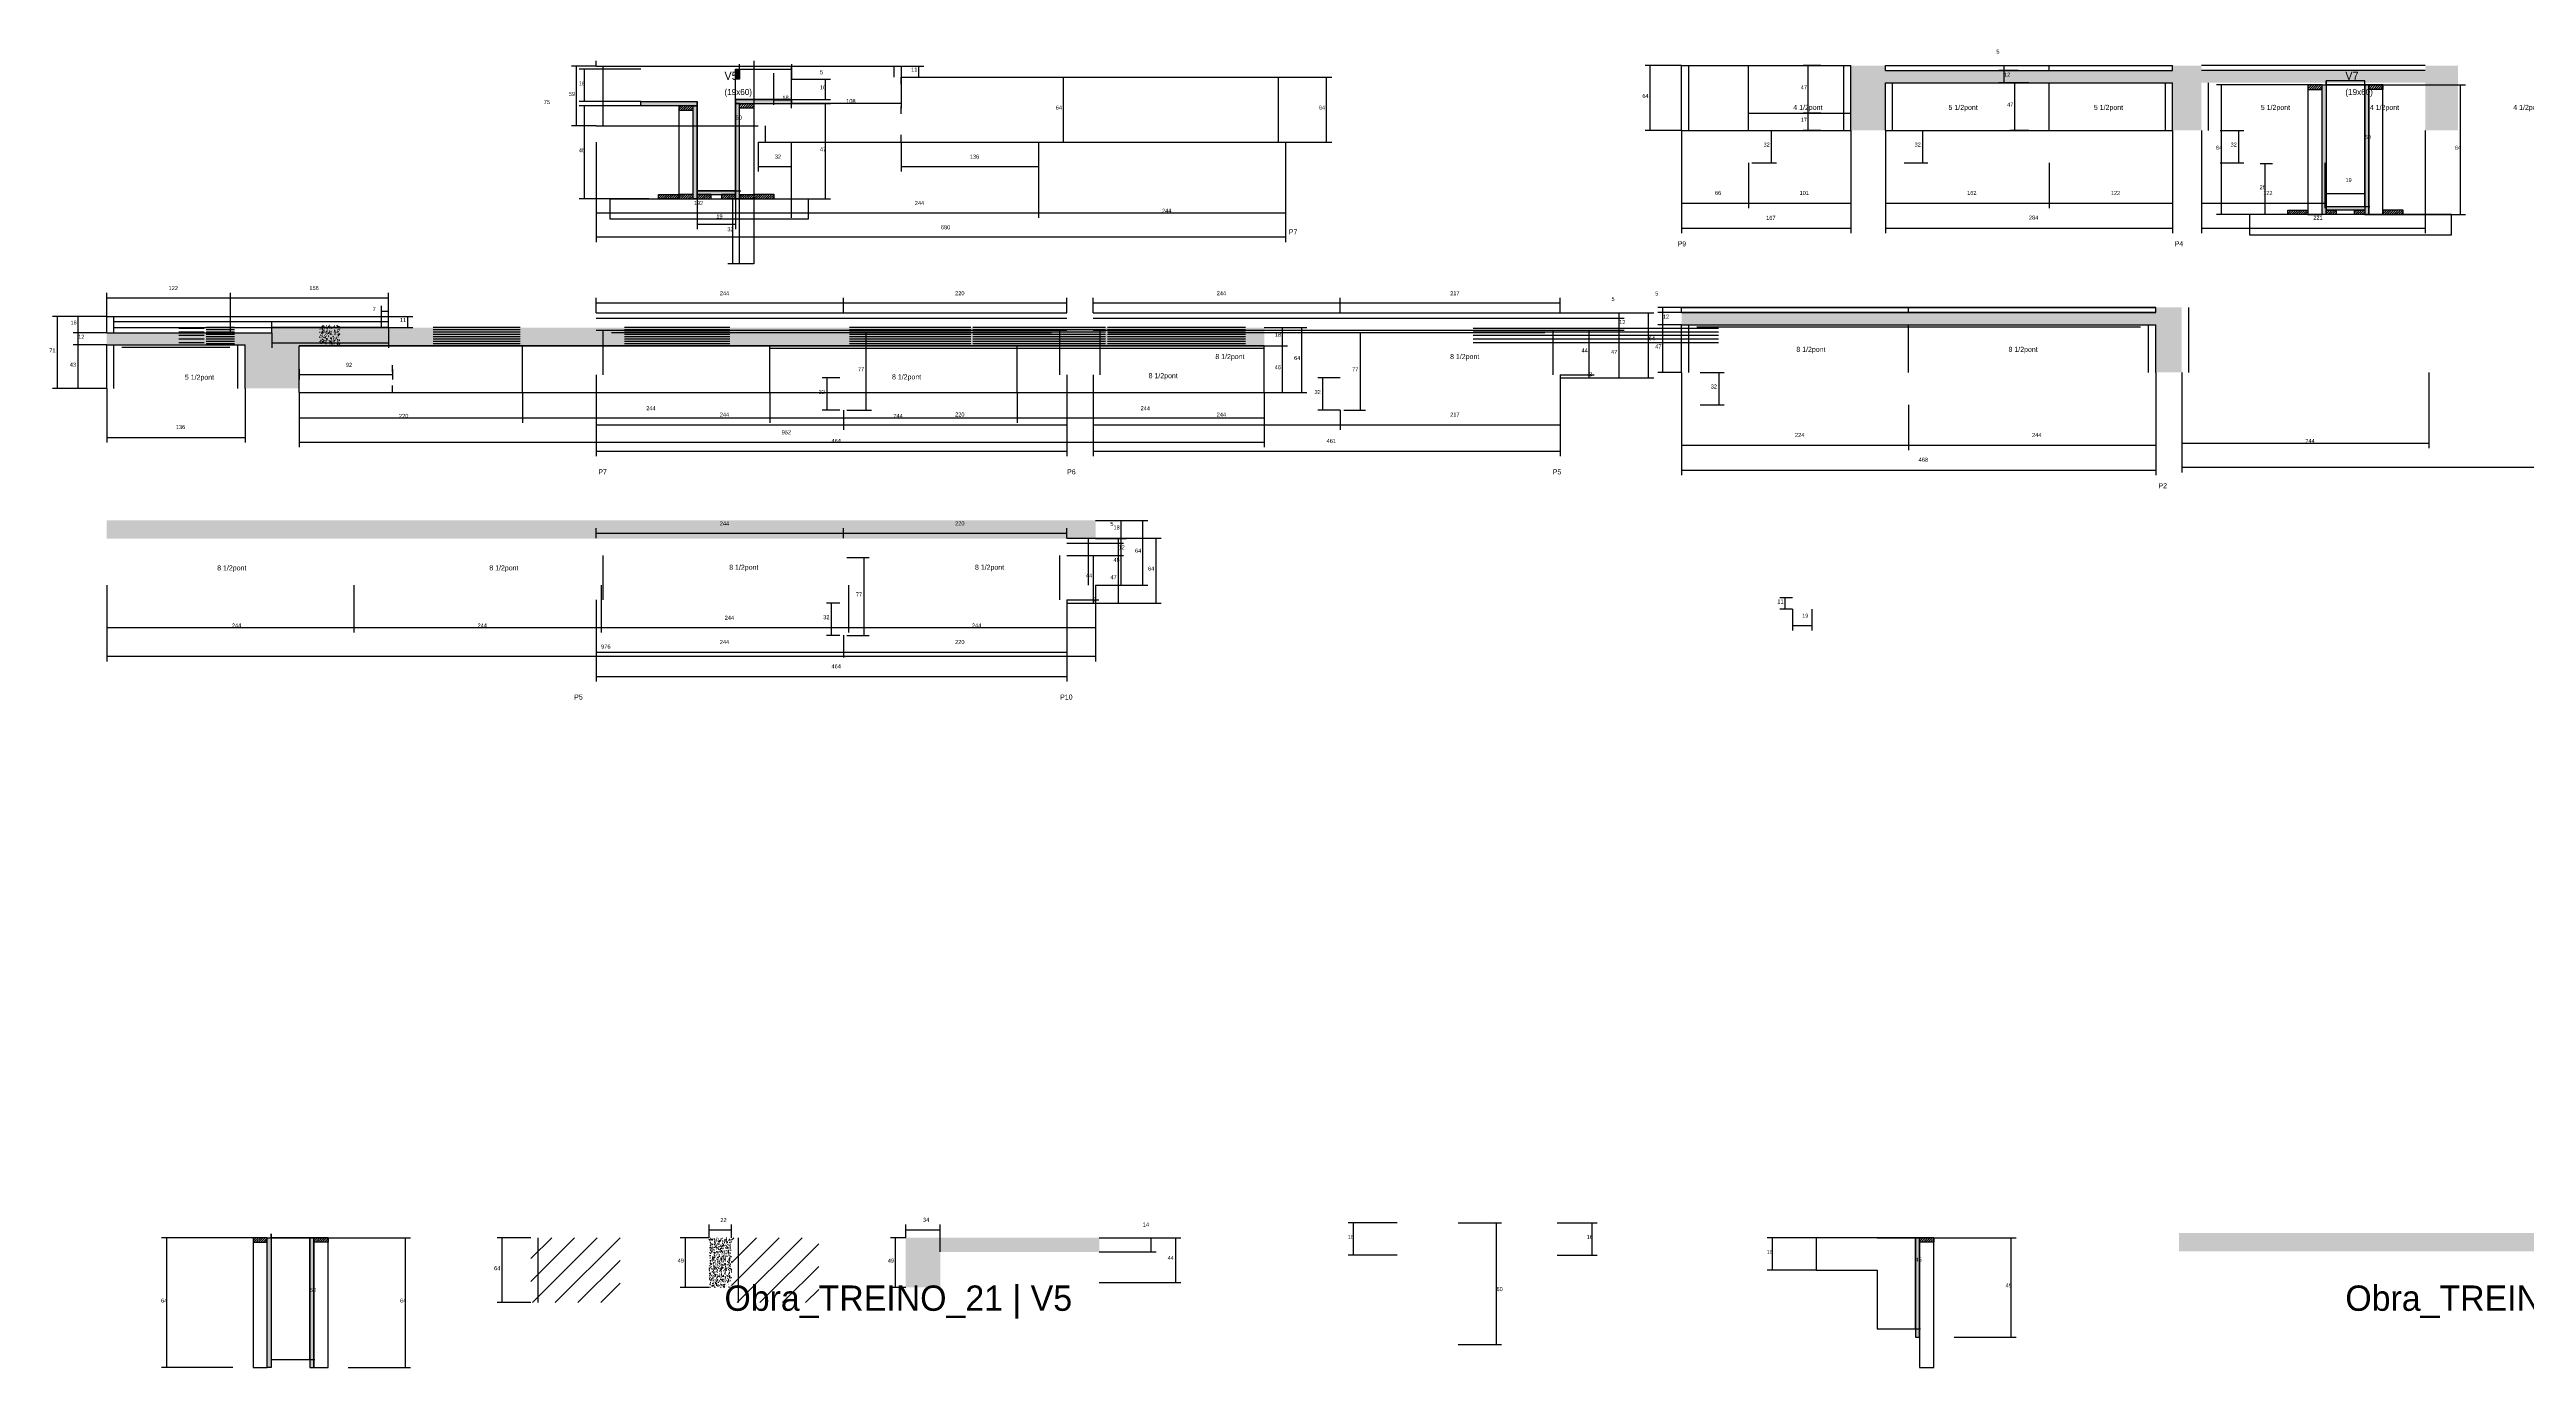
# Model space of a CAD drawing. Header units: metres. Extents: x -2848 to 22762, y -45195 to 1016.
# Drawn here: x -666 to 1779, y -29866 to -28565 of the extents above; entities that cross this region are included whole.
import ezdxf

# ---------------------------------------------------------------- set-up
doc = ezdxf.new("R2010")
doc.units = ezdxf.units.M
for name, color, linetype in [('CONCRETO', 251, 'Continuous'), ('COTA', 4, 'Continuous'), ('Cota Seção (2x)', 4, 'Continuous'), ('Hachura', 253, 'Continuous'), ('LABEL_ID', 3, 'Continuous'), ('Madeira', 126, 'Continuous'), ('NOMENCLATURA', 7, 'Continuous'), ('Painéis', 200, 'Continuous'), ('SARR_2.2x7', 40, 'Continuous'), ('SARR_EDITAR', 141, 'Continuous'), ('Texto Seção', 7, 'Continuous')]:
    doc.layers.add(name, color=color, linetype=linetype)

msp = doc.modelspace()

# ---------------------------------------------------------------- hatches: boundary and pattern name
at = {"layer": 'COTA'}
h = msp.add_hatch(dxfattribs=at)
h.set_pattern_fill('AR-CONC', scale=0.03)
h.paths.add_polyline_path([(1111.8, -28644.9), (1135.2, -28644.9), (1146, -28644.9), (1146, -28597.9), (1429.5, -28597.9), (1429.5, -28644.9), (1457.9, -28644.9), (1457.9, -28597.9), (1678.9, -28597.9), (1678.9, -28644.9), (1711.1, -28644.9), (1711.1, -28580.9), (1678.9, -28580.9), (1678.9, -28585.9), (1457.9, -28585.9), (1457.9, -28580.9), (1429.5, -28580.9), (1429.5, -28585.9), (1146, -28585.9), (1146, -28580.9), (1111.8, -28580.9)])
h = msp.add_hatch(dxfattribs=at)
h.set_pattern_fill('AR-CONC', scale=0.03)
h.paths.add_polyline_path([(1438.5, -28819.7), (1412.8, -28819.7), (1412.8, -28824.7), (944.8, -28824.7), (944.8, -28836.7), (1412.8, -28836.7), (1412.8, -28883.7), (1438.5, -28883.7)])
h = msp.add_hatch(dxfattribs=at)
h.set_pattern_fill('AR-CONC', scale=0.03)
h.paths.add_polyline_path([(-419.7, -28857.6), (44.8, -28857.6), (532.8, -28857.6), (532.8, -28839.6), (44.8, -28839.6), (-343.2, -28839.6), (-446.7, -28839.6), (-446.7, -28844.6), (-609.7, -28844.6), (-609.7, -28856.6), (-473.2, -28856.6), (-473.2, -28899.6), (-419.7, -28899.6)])
h = msp.add_hatch(dxfattribs=at)
h.set_pattern_fill('AR-CONC', scale=0.03)
h.paths.add_polyline_path([(-399.5, -28855.8), (-379.4, -28855.8), (-379.4, -28855.8), (-379.4, -28837.3), (-379.4, -28837.3), (-399.5, -28837.3), (-399.5, -28837.3), (-399.5, -28855.8)])
h = msp.add_hatch(dxfattribs=at)
h.set_pattern_fill('AR-CONC', scale=0.03)
h.paths.add_polyline_path([(366.3, -29047.8), (366.3, -29029.8), (-609.7, -29029.8), (-609.7, -29047.8)])
h = msp.add_hatch(dxfattribs=at)
h.set_pattern_fill('AR-CONC', scale=0.03)
h.paths.add_polyline_path([(-15, -29786.9), (7, -29786.9), (7, -29737.9), (-15, -29737.9)])
h = msp.add_hatch(dxfattribs=at)
h.set_pattern_fill('AR-CONC', scale=0.03)
h.paths.add_polyline_path([(213, -29751.9), (370, -29751.9), (370, -29737.9), (179, -29737.9), (179, -29786.9), (213, -29786.9), (213, -29781.9)])
h = msp.add_hatch(dxfattribs=at)
h.set_pattern_fill('AR-CONC', scale=0.03)
h.paths.add_polyline_path([(1435.7, -29733.2), (1435.7, -29751.2), (2023.7, -29751.2), (2023.7, -29733.2)])
at = {"layer": 'Hachura'}
h = msp.add_hatch(color=8, dxfattribs=at)
h.dxf.hatch_style = 1
h.paths.add_polyline_path([(11, -28584.5), (15, -28584.5), (15, -28584.5), (15, -28594.5), (15, -28594.5), (11, -28594.5), (11, -28594.5), (11, -28584.5)])
h = msp.add_hatch(dxfattribs=at)
h.set_pattern_fill('ANSI31', scale=0.5)
h.paths.add_polyline_path([(1563.1, -28600), (1563.1, -28604.4), (1563.1, -28604.4), (1577.1, -28604.4), (1577.1, -28604.4), (1577.1, -28600), (1577.1, -28600), (1563.1, -28600)])
h = msp.add_hatch(color=8, dxfattribs=at)
h.dxf.hatch_style = 1
h.paths.add_polyline_path([(1577.1, -28600), (1581.1, -28600), (1581.1, -28600), (1581.1, -28728), (1581.1, -28728), (1577.1, -28728), (1577.1, -28728), (1577.1, -28600)])
h = msp.add_hatch(color=8, dxfattribs=at)
h.dxf.hatch_style = 1
h.paths.add_polyline_path([(1623.1, -28600), (1619.1, -28600), (1619.1, -28600), (1619.1, -28728), (1619.1, -28728), (1623.1, -28728), (1623.1, -28728), (1623.1, -28600)])
h = msp.add_hatch(dxfattribs=at)
h.set_pattern_fill('ANSI31', scale=0.5)
h.paths.add_polyline_path([(1637.1, -28600), (1637.1, -28604.4), (1637.1, -28604.4), (1623.1, -28604.4), (1623.1, -28604.4), (1623.1, -28600), (1623.1, -28600), (1637.1, -28600)])
h = msp.add_hatch(color=8, dxfattribs=at)
h.dxf.hatch_style = 1
h.paths.add_polyline_path([(-82.6, -28620.5), (-82.6, -28616.5), (-82.6, -28616.5), (-27, -28616.5), (-27, -28616.5), (-27, -28620.5), (-27, -28620.5), (-82.6, -28620.5)])
h = msp.add_hatch(dxfattribs=at)
h.set_pattern_fill('ANSI31', scale=0.5)
h.paths.add_polyline_path([(-31, -28624.9), (-31, -28620.5), (-31, -28620.5), (-45, -28620.5), (-45, -28620.5), (-45, -28624.9), (-45, -28624.9), (-31, -28624.9)])
h = msp.add_hatch(color=8, dxfattribs=at)
h.dxf.hatch_style = 1
h.paths.add_polyline_path([(-31, -28620.5), (-27, -28620.5), (-27, -28620.5), (-27, -28712.5), (-27, -28712.5), (-31, -28712.5), (-31, -28712.5), (-31, -28620.5)])
h = msp.add_hatch(color=8, dxfattribs=at)
h.dxf.hatch_style = 1
h.paths.add_polyline_path([(66.6, -28618.5), (66.6, -28614.5), (66.6, -28614.5), (11, -28614.5), (11, -28614.5), (11, -28618.5), (11, -28618.5), (66.6, -28618.5)])
h = msp.add_hatch(color=8, dxfattribs=at)
h.dxf.hatch_style = 1
h.paths.add_polyline_path([(15, -28618.5), (11, -28618.5), (11, -28618.5), (11, -28712.5), (11, -28712.5), (15, -28712.5), (15, -28712.5), (15, -28618.5)])
h = msp.add_hatch(dxfattribs=at)
h.set_pattern_fill('ANSI31', scale=0.5)
h.paths.add_polyline_path([(15, -28622.9), (15, -28618.5), (15, -28618.5), (29, -28618.5), (29, -28618.5), (29, -28622.9), (29, -28622.9), (15, -28622.9)])
h = msp.add_hatch(dxfattribs=at)
h.set_pattern_fill('ANSI31', scale=0.5)
h.paths.add_polyline_path([(-65, -28712.5), (-65, -28708.1), (-65, -28708.1), (-45, -28708.1), (-45, -28708.1), (-45, -28712.5), (-45, -28712.5), (-65, -28712.5)])
h = msp.add_hatch(dxfattribs=at)
h.set_pattern_fill('ANSI31', scale=0.5)
h.paths.add_polyline_path([(-31, -28712.5), (-31, -28708.1), (-31, -28708.1), (-45, -28708.1), (-45, -28708.1), (-45, -28712.5), (-45, -28712.5), (-31, -28712.5)])
h = msp.add_hatch(color=8, dxfattribs=at)
h.dxf.hatch_style = 1
h.paths.add_polyline_path([(11, -28708.1), (11, -28704.5), (11, -28704.5), (-27, -28704.5), (-27, -28704.5), (-27, -28708.1), (-27, -28708.1), (11, -28708.1)])
h = msp.add_hatch(dxfattribs=at)
h.set_pattern_fill('ANSI31', scale=0.5)
h.paths.add_polyline_path([(-13, -28712.5), (-13, -28708.1), (-13, -28708.1), (-27, -28708.1), (-27, -28708.1), (-27, -28712.5), (-27, -28712.5), (-13, -28712.5)])
h = msp.add_hatch(dxfattribs=at)
h.set_pattern_fill('ANSI31', scale=0.5)
h.paths.add_polyline_path([(11, -28712.5), (11, -28708.1), (11, -28708.1), (-3, -28708.1), (-3, -28708.1), (-3, -28712.5), (-3, -28712.5), (11, -28712.5)])
h = msp.add_hatch(dxfattribs=at)
h.set_pattern_fill('ANSI31', scale=0.5)
h.paths.add_polyline_path([(15, -28712.5), (15, -28708.1), (15, -28708.1), (29, -28708.1), (29, -28708.1), (29, -28712.5), (29, -28712.5), (15, -28712.5)])
h = msp.add_hatch(dxfattribs=at)
h.set_pattern_fill('ANSI31', scale=0.5)
h.paths.add_polyline_path([(49, -28712.5), (49, -28708.1), (49, -28708.1), (29, -28708.1), (29, -28708.1), (29, -28712.5), (29, -28712.5), (49, -28712.5)])
h = msp.add_hatch(dxfattribs=at)
h.set_pattern_fill('ANSI31', scale=0.5)
h.paths.add_polyline_path([(1543.1, -28728), (1543.1, -28723.6), (1543.1, -28723.6), (1563.1, -28723.6), (1563.1, -28723.6), (1563.1, -28728), (1563.1, -28728), (1543.1, -28728)])
h = msp.add_hatch(color=8, dxfattribs=at)
h.dxf.hatch_style = 1
h.paths.add_polyline_path([(1581.1, -28723.6), (1581.1, -28720), (1581.1, -28720), (1619.1, -28720), (1619.1, -28720), (1619.1, -28723.6), (1619.1, -28723.6), (1581.1, -28723.6)])
h = msp.add_hatch(dxfattribs=at)
h.set_pattern_fill('ANSI31', scale=0.5)
h.paths.add_polyline_path([(1581.1, -28728), (1581.1, -28723.6), (1581.1, -28723.6), (1591.1, -28723.6), (1591.1, -28723.6), (1591.1, -28728), (1591.1, -28728), (1581.1, -28728)])
h = msp.add_hatch(dxfattribs=at)
h.set_pattern_fill('ANSI31', scale=0.5)
h.paths.add_polyline_path([(1609.1, -28728), (1609.1, -28723.6), (1609.1, -28723.6), (1619.1, -28723.6), (1619.1, -28723.6), (1619.1, -28728), (1619.1, -28728), (1609.1, -28728)])
h = msp.add_hatch(dxfattribs=at)
h.set_pattern_fill('ANSI31', scale=0.5)
h.paths.add_polyline_path([(1657.1, -28728), (1657.1, -28723.6), (1657.1, -28723.6), (1637.1, -28723.6), (1637.1, -28723.6), (1637.1, -28728), (1637.1, -28728), (1657.1, -28728)])
h = msp.add_hatch(dxfattribs=at)
h.set_pattern_fill('ANSI31', scale=0.5)
h.paths.add_polyline_path([(-465.3, -29737.9), (-465.3, -29742.3), (-465.3, -29742.3), (-451.3, -29742.3), (-451.3, -29742.3), (-451.3, -29737.9), (-451.3, -29737.9), (-465.3, -29737.9)])
h = msp.add_hatch(color=8, dxfattribs=at)
h.dxf.hatch_style = 1
h.paths.add_polyline_path([(-451.3, -29737.9), (-447.3, -29737.9), (-447.3, -29737.9), (-447.3, -29865.9), (-447.3, -29865.9), (-451.3, -29865.9), (-451.3, -29865.9), (-451.3, -29737.9)])
h = msp.add_hatch(color=8, dxfattribs=at)
h.dxf.hatch_style = 1
h.paths.add_polyline_path([(-405.3, -29737.9), (-409.3, -29737.9), (-409.3, -29737.9), (-409.3, -29865.9), (-409.3, -29865.9), (-405.3, -29865.9), (-405.3, -29865.9), (-405.3, -29737.9)])
h = msp.add_hatch(dxfattribs=at)
h.set_pattern_fill('ANSI31', scale=0.5)
h.paths.add_polyline_path([(-391.3, -29737.9), (-391.3, -29742.3), (-391.3, -29742.3), (-405.3, -29742.3), (-405.3, -29742.3), (-405.3, -29737.9), (-405.3, -29737.9), (-391.3, -29737.9)])
h = msp.add_hatch(dxfattribs=at)
h.set_pattern_fill('ANSI31', scale=5)
h.paths.add_polyline_path([(-191, -29801.9), (-103, -29801.9), (-103, -29737.9), (-191, -29737.9)])
h = msp.add_hatch(dxfattribs=at)
h.set_pattern_fill('ANSI31', scale=5)
h.paths.add_polyline_path([(93, -29737.9), (7, -29737.9), (7, -29801.9), (93, -29801.9)])
h = msp.add_hatch(color=8, dxfattribs=at)
h.dxf.hatch_style = 1
h.paths.add_polyline_path([(1179.7, -29737.9), (1175.7, -29737.9), (1175.7, -29737.9), (1175.7, -29835.9), (1175.7, -29835.9), (1179.7, -29835.9), (1179.7, -29835.9), (1179.7, -29737.9)])
h = msp.add_hatch(dxfattribs=at)
h.set_pattern_fill('ANSI31', scale=0.5)
h.paths.add_polyline_path([(1193.7, -29737.9), (1193.7, -29742.3), (1193.7, -29742.3), (1179.7, -29742.3), (1179.7, -29742.3), (1179.7, -29737.9), (1179.7, -29737.9), (1193.7, -29737.9)])

# ---------------------------------------------------------------- linework, layer by layer
at = {"layer": 'CONCRETO'}
for points in [[(1619.1, -28620), (1619.1, -28600), (1581.1, -28600), (1581.1, -28596), (1581.1, -28596), (1581.1, -28720), (1619.1, -28720), (1619.1, -28620)], [(1581.1, -28720), (1619.1, -28720), (1619.1, -28596), (1581.1, -28596)], [(-409.3, -29757.9), (-409.3, -29737.9), (-447.3, -29737.9), (-447.3, -29733.9), (-447.3, -29733.9), (-447.3, -29857.9), (-409.3, -29857.9), (-409.3, -29757.9)], [(1175.7, -29757.9), (1175.7, -29737.9), (1077.7, -29737.9), (1077.7, -29769.9), (1137.7, -29769.9), (1137.7, -29827.9), (1175.7, -29827.9), (1175.7, -29757.9)]]:
    msp.add_lwpolyline(points, close=True, dxfattribs=at)
at = {"layer": 'COTA'}
for p, q in [((-126.6, -28581.4), (-151, -28581.4)), ((-146, -28640.4), (-146, -28581.4)), ((-126.6, -28581.4), (-126.6, -28576.4)), ((-126.6, -28581.4), (29.4, -28581.4)), ((15, -28584.5), (15, -28579.5)), ((29.4, -28656.4), (29.4, -28576.4)), ((65.9, -28581.4), (65.9, -28623)), ((66.6, -28594.5), (66.6, -28579.5)), ((174.4, -28581.4), (196.9, -28581.4)), ((174.4, -28581.4), (174.4, -28623)), ((191.9, -28592.4), (191.9, -28581.4)), ((944.8, -28580.9), (908.7, -28580.9)), ((913.7, -28644.9), (913.7, -28580.9)), ((1082.3, -28580.9), (1064.9, -28580.9)), ((1069.9, -28627.9), (1069.9, -28580.9)), ((1263.1, -28585.9), (1263.1, -28580.9)), ((1263.1, -28580.9), (1268.1, -28580.9)), ((-82.6, -28584.5), (-143.3, -28584.5)), ((-138.3, -28616.5), (-138.3, -28584.5)), ((15, -28584.5), (66.6, -28584.5)), ((48.4, -28588.4), (48.4, -28619.6)), ((65.9, -28588.4), (65.9, -28619.6)), ((66.6, -28594.5), (104.8, -28594.5)), ((99.8, -28614.5), (99.8, -28594.5)), ((174.4, -28592.4), (196.9, -28592.4)), ((309.9, -28592.4), (339.7, -28592.4)), ((334.7, -28656.4), (334.7, -28592.4)), ((553.9, -28592.4), (599.4, -28592.4)), ((594.4, -28656.4), (594.4, -28592.4)), ((1277, -28585.9), (1258.1, -28585.9)), ((1277, -28597.9), (1258.1, -28597.9)), ((1263.1, -28597.9), (1263.1, -28585.9)), ((1263.1, -28585.9), (1268.1, -28585.9)), ((1287.7, -28597.9), (1268.8, -28597.9)), ((1273.8, -28644.9), (1273.8, -28597.9)), ((1563.1, -28600), (1472.8, -28600)), ((1477.8, -28728), (1477.8, -28600)), ((1637.1, -28600), (1718.6, -28600)), ((1713.6, -28728), (1713.6, -28600)), ((-82.6, -28616.5), (-143.3, -28616.5)), ((-82.6, -28620.5), (-143.3, -28620.5)), ((-138.3, -28712.5), (-138.3, -28620.5)), ((48.4, -28614.6), (65.9, -28614.6)), ((65.9, -28618), (174.4, -28618)), ((66.6, -28614.5), (104.8, -28614.5)), ((66.6, -28618.5), (104.8, -28618.5)), ((99.8, -28712.5), (99.8, -28618.5)), ((1082.3, -28627.9), (1064.9, -28627.9)), ((1082.3, -28627.9), (1064.9, -28627.9)), ((1069.9, -28644.9), (1069.9, -28627.9)), ((-126.6, -28640.4), (-151, -28640.4)), ((944.8, -28644.9), (908.7, -28644.9)), ((944.8, -28644.9), (944.8, -28721.7)), ((944.8, -28644.9), (944.8, -28746.3)), ((1028.3, -28644.9), (1038.4, -28644.9)), ((1033.4, -28676.9), (1033.4, -28644.9)), ((1082.3, -28644.9), (1064.9, -28644.9)), ((1111.8, -28644.9), (1111.8, -28721.7)), ((1111.8, -28644.9), (1111.8, -28746.3)), ((1146, -28644.9), (1146, -28721.7)), ((1146, -28644.9), (1146, -28746.3)), ((1164.5, -28644.9), (1188, -28644.9)), ((1183, -28676.9), (1183, -28644.9)), ((1287.7, -28644.9), (1268.8, -28644.9)), ((1429.5, -28644.9), (1429.5, -28721.7)), ((1429.5, -28644.9), (1429.5, -28746.3)), ((1457.9, -28644.9), (1457.9, -28721.7)), ((1457.9, -28644.9), (1457.9, -28746.3)), ((1476.4, -28644.9), (1499.9, -28644.9)), ((1494.9, -28676.9), (1494.9, -28644.9)), ((1678.9, -28644.9), (1678.9, -28746.3)), ((-126.6, -28656.4), (-126.6, -28755.1)), ((-126.6, -28656.4), (-126.6, -28731.2)), ((33.4, -28656.4), (33.4, -28685.5)), ((65.9, -28656.4), (65.9, -28731.2)), ((65.9, -28656.4), (65.9, -28731.2)), ((65.9, -28656.4), (65.9, -28685.5)), ((174.4, -28656.4), (174.4, -28685.5)), ((309.9, -28656.4), (309.9, -28731.2)), ((309.9, -28656.4), (309.9, -28731.2)), ((309.9, -28656.4), (339.7, -28656.4)), ((309.9, -28656.4), (309.9, -28685.5)), ((553.9, -28656.4), (553.9, -28731.2)), ((553.9, -28656.4), (553.9, -28755.1)), ((553.9, -28656.4), (599.4, -28656.4)), ((1010.8, -28676.9), (1010.8, -28721.7)), ((1010.8, -28676.9), (1010.8, -28721.7)), ((1014.3, -28676.9), (1038.4, -28676.9)), ((1164.5, -28676.9), (1188, -28676.9)), ((1307.5, -28676.9), (1307.5, -28721.7)), ((1307.5, -28676.9), (1307.5, -28721.7)), ((1476.4, -28676.9), (1499.9, -28676.9)), ((1528.1, -28678), (1515.9, -28678)), ((1520.9, -28728), (1520.9, -28678)), ((1579.9, -28676.9), (1579.9, -28721.7)), ((33.4, -28680.5), (65.9, -28680.5)), ((174.4, -28680.5), (309.9, -28680.5)), ((-74.6, -28712.5), (-143.3, -28712.5)), ((-126.6, -28726.2), (65.9, -28726.2)), ((-27, -28712.5), (-27, -28742.4)), ((15, -28712.5), (3.4, -28712.5)), ((8.4, -28776.5), (8.4, -28712.5)), ((11, -28712.5), (11, -28742.4)), ((49, -28712.5), (104.8, -28712.5)), ((65.9, -28726.2), (309.9, -28726.2)), ((309.9, -28726.2), (553.9, -28726.2)), ((944.8, -28716.7), (1010.8, -28716.7)), ((1010.8, -28716.7), (1111.8, -28716.7)), ((1146, -28716.7), (1307.5, -28716.7)), ((1307.5, -28716.7), (1429.5, -28716.7)), ((1457.9, -28716.7), (1579.9, -28716.7)), ((1543.1, -28728), (1472.8, -28728)), ((1528.1, -28728), (1515.9, -28728)), ((1657.1, -28728), (1718.6, -28728)), ((-126.6, -28750.1), (553.9, -28750.1)), ((-27, -28737.4), (11, -28737.4)), ((944.8, -28741.3), (1111.8, -28741.3)), ((1146, -28741.3), (1429.5, -28741.3)), ((1457.9, -28741.3), (1678.9, -28741.3)), ((15, -28776.5), (3.4, -28776.5)), ((-609.7, -28828.6), (-609.7, -28805.1)), ((-609.7, -28810.1), (-487.7, -28810.1)), ((-487.7, -28828.6), (-487.7, -28805.1)), ((-487.7, -28828.6), (-487.7, -28805.1)), ((-487.7, -28810.1), (-331.7, -28810.1)), ((-338.7, -28828.6), (-338.7, -28818.2)), ((-338.7, -28823.2), (-331.7, -28823.2)), ((-331.7, -28828.6), (-331.7, -28805.1)), ((-331.7, -28828.6), (-331.7, -28818.2)), ((-126.6, -28825.1), (-126.6, -28810.2)), ((-126.6, -28815.2), (117.4, -28815.2)), ((117.4, -28825.1), (117.4, -28810.2)), ((117.4, -28825.1), (117.4, -28810.2)), ((117.4, -28815.2), (337.9, -28815.2)), ((337.9, -28825.1), (337.9, -28810.2)), ((363.9, -28825.1), (363.9, -28810.2)), ((363.9, -28815.2), (607.9, -28815.2)), ((607.9, -28825.1), (607.9, -28810.2)), ((607.9, -28825.1), (607.9, -28810.2)), ((607.9, -28815.2), (824.9, -28815.2)), ((824.9, -28825.1), (824.9, -28810.2)), ((824.9, -28825.1), (917.3, -28825.1)), ((824.9, -28825.1), (888.2, -28825.1)), ((883.2, -28830.1), (883.2, -28825.1)), ((912.3, -28889.1), (912.3, -28825.1)), ((944.8, -28819.7), (921.4, -28819.7)), ((944.8, -28824.7), (921.4, -28824.7)), ((944.8, -28824.7), (921.4, -28824.7)), ((926.4, -28824.7), (926.4, -28819.7)), ((926.4, -28836.7), (926.4, -28824.7)), ((-609.7, -28828.6), (-663.4, -28828.6)), ((-658.4, -28899.6), (-658.4, -28828.6)), ((-609.7, -28828.6), (-643, -28828.6)), ((-609.7, -28844.6), (-643, -28844.6)), ((-609.7, -28844.6), (-643, -28844.6)), ((-638, -28844.6), (-638, -28828.6)), ((-638, -28856.6), (-638, -28844.6)), ((-446.7, -28844.6), (-446.7, -28859.6)), ((-331.7, -28828.6), (-307.7, -28828.6)), ((-331.7, -28839.6), (-331.7, -28859.6)), ((-331.7, -28839.6), (-307.7, -28839.6)), ((-312.7, -28839.6), (-312.7, -28828.6)), ((120.9, -28844.3), (145, -28844.3)), ((140, -28921.1), (140, -28844.3)), ((532.8, -28839.6), (555.8, -28839.6)), ((532.8, -28839.6), (574.9, -28839.6)), ((550.8, -28857.6), (550.8, -28839.6)), ((569.9, -28903.6), (569.9, -28839.6)), ((611.4, -28844.3), (632.8, -28844.3)), ((627.8, -28921.1), (627.8, -28844.3)), ((824.9, -28830.1), (888.2, -28830.1)), ((824.9, -28830.1), (888.2, -28830.1)), ((824.9, -28842.1), (888.2, -28842.1)), ((824.9, -28842.1), (888.2, -28842.1)), ((824.9, -28842.1), (858.6, -28842.1)), ((853.6, -28886.1), (853.6, -28842.1)), ((883.2, -28842.1), (883.2, -28830.1)), ((883.2, -28889.1), (883.2, -28842.1)), ((944.8, -28836.7), (921.4, -28836.7)), ((944.8, -28836.7), (921.4, -28836.7)), ((926.4, -28883.7), (926.4, -28836.7)), ((-609.7, -28856.6), (-643, -28856.6)), ((-609.7, -28856.6), (-643, -28856.6)), ((-638, -28899.6), (-638, -28856.6)), ((-446.7, -28854.6), (-331.7, -28854.6)), ((532.8, -28857.6), (555.8, -28857.6)), ((532.8, -28857.6), (555.8, -28857.6)), ((550.8, -28903.6), (550.8, -28857.6)), ((-609.7, -28899.6), (-663.4, -28899.6)), ((-609.7, -28899.6), (-643, -28899.6)), ((-609.7, -28899.6), (-609.7, -28953)), ((-473.2, -28899.6), (-473.2, -28953)), ((-419.7, -28880.6), (-419.7, -28890.9)), ((-419.7, -28885.9), (-327.7, -28885.9)), ((-327.7, -28880.6), (-327.7, -28890.9)), ((-126.6, -28886.1), (-126.6, -28966.5)), ((-126.6, -28889.1), (-126.6, -28940.4)), ((113.9, -28889.1), (96.3, -28889.1)), ((101.3, -28921.1), (101.3, -28889.1)), ((337.9, -28886.1), (337.9, -28966.5)), ((337.9, -28889.1), (337.9, -28940.4)), ((363.9, -28886.1), (363.9, -28966.5)), ((363.9, -28889.1), (363.9, -28940.4)), ((607.9, -28889.1), (585.7, -28889.1)), ((590.7, -28921.1), (590.7, -28889.1)), ((824.9, -28886.1), (824.9, -28966.5)), ((824.9, -28886.1), (858.6, -28886.1)), ((824.9, -28886.1), (858.6, -28886.1)), ((824.9, -28889.1), (824.9, -28940.4)), ((824.9, -28889.1), (888.2, -28889.1)), ((824.9, -28889.1), (917.3, -28889.1)), ((824.9, -28889.1), (858.6, -28889.1)), ((853.6, -28889.1), (853.6, -28886.1)), ((944.8, -28883.7), (921.4, -28883.7)), ((944.8, -28883.7), (944.8, -28960.5)), ((944.8, -28883.7), (944.8, -28985.1)), ((963.3, -28883.7), (986.8, -28883.7)), ((981.8, -28915.7), (981.8, -28883.7)), ((1412.8, -28883.7), (1412.8, -28960.5)), ((1412.8, -28883.7), (1412.8, -28985.1)), ((1438.5, -28883.7), (1438.5, -28958.5)), ((1438.5, -28883.7), (1438.5, -28982.4)), ((1682.5, -28883.7), (1682.5, -28958.5)), ((-419.7, -28903.6), (-419.7, -28933.7)), ((-419.7, -28903.6), (-419.7, -28957.6)), ((-199.2, -28903.6), (-199.2, -28933.7)), ((-199.2, -28903.6), (-199.2, -28933.7)), ((44.8, -28903.6), (44.8, -28933.7)), ((44.8, -28903.6), (44.8, -28933.7)), ((113.9, -28921.1), (96.3, -28921.1)), ((117.4, -28921.1), (117.4, -28940.4)), ((117.4, -28921.1), (117.4, -28940.4)), ((120.9, -28921.1), (145, -28921.1)), ((288.8, -28903.6), (288.8, -28933.7)), ((288.8, -28903.6), (288.8, -28933.7)), ((532.8, -28903.6), (532.8, -28933.7)), ((532.8, -28903.6), (532.8, -28957.6)), ((532.8, -28903.6), (555.8, -28903.6)), ((532.8, -28903.6), (574.9, -28903.6)), ((607.9, -28921.1), (585.7, -28921.1)), ((607.9, -28921.1), (607.9, -28940.4)), ((607.9, -28921.1), (607.9, -28940.4)), ((611.4, -28921.1), (632.8, -28921.1)), ((963.3, -28915.7), (986.8, -28915.7)), ((1168.8, -28915.7), (1168.8, -28960.5)), ((1168.8, -28915.7), (1168.8, -28960.5)), ((-609.7, -28948), (-473.2, -28948)), ((-419.7, -28928.7), (-199.2, -28928.7)), ((-199.2, -28928.7), (44.8, -28928.7)), ((-126.6, -28935.4), (117.4, -28935.4)), ((44.8, -28928.7), (288.8, -28928.7)), ((117.4, -28935.4), (337.9, -28935.4)), ((288.8, -28928.7), (532.8, -28928.7)), ((363.9, -28935.4), (607.9, -28935.4)), ((607.9, -28935.4), (824.9, -28935.4)), ((-419.7, -28952.6), (532.8, -28952.6)), ((-126.6, -28961.5), (337.9, -28961.5)), ((363.9, -28961.5), (824.9, -28961.5)), ((944.8, -28955.5), (1168.8, -28955.5)), ((1168.8, -28955.5), (1412.8, -28955.5)), ((1438.5, -28953.5), (1682.5, -28953.5)), ((944.8, -28980.1), (1412.8, -28980.1)), ((1438.5, -28977.4), (2119, -28977.4)), ((-126.6, -29047.4), (-126.6, -29037.4)), ((-126.6, -29042.4), (117.4, -29042.4)), ((117.4, -29047.4), (117.4, -29037.4)), ((117.4, -29047.4), (117.4, -29037.4)), ((117.4, -29042.4), (337.9, -29042.4)), ((337.9, -29047.4), (337.9, -29037.4)), ((366.3, -29029.8), (396.5, -29029.8)), ((366.3, -29029.8), (417.9, -29029.8)), ((391.5, -29047.8), (391.5, -29029.8)), ((412.9, -29093.8), (412.9, -29029.8)), ((120.9, -29066.6), (142.8, -29066.6)), ((137.8, -29143.4), (137.8, -29066.6)), ((337.9, -29047.4), (394, -29047.4)), ((337.9, -29047.4), (431.2, -29047.4)), ((337.9, -29052.4), (394, -29052.4)), ((337.9, -29052.4), (394, -29052.4)), ((337.9, -29064.4), (394, -29064.4)), ((337.9, -29064.4), (394, -29064.4)), ((337.9, -29064.4), (369.4, -29064.4)), ((364.4, -29108.4), (364.4, -29064.4)), ((366.3, -29047.8), (396.5, -29047.8)), ((366.3, -29047.8), (396.5, -29047.8)), ((389, -29052.4), (389, -29047.4)), ((389, -29064.4), (389, -29052.4)), ((389, -29111.4), (389, -29064.4)), ((391.5, -29093.8), (391.5, -29047.8)), ((426.2, -29111.4), (426.2, -29047.4)), ((-609.7, -29093.8), (-609.7, -29140.6)), ((-609.7, -29093.8), (-609.7, -29169)), ((-365.7, -29093.8), (-365.7, -29140.6)), ((-365.7, -29093.8), (-365.7, -29140.6)), ((-121.7, -29093.8), (-121.7, -29140.6)), ((-121.7, -29093.8), (-121.7, -29140.6)), ((122.3, -29093.8), (122.3, -29140.6)), ((122.3, -29093.8), (122.3, -29140.6)), ((366.3, -29093.8), (366.3, -29140.6)), ((366.3, -29093.8), (396.5, -29093.8)), ((366.3, -29093.8), (366.3, -29169)), ((366.3, -29093.8), (417.9, -29093.8)), ((-126.6, -29108.4), (-126.6, -29188.9)), ((-126.6, -29111.4), (-126.6, -29165)), ((113.9, -29111.4), (100.8, -29111.4)), ((105.8, -29143.4), (105.8, -29111.4)), ((337.9, -29108.4), (337.9, -29188.9)), ((337.9, -29108.4), (369.4, -29108.4)), ((337.9, -29108.4), (369.4, -29108.4)), ((337.9, -29111.4), (337.9, -29165)), ((337.9, -29111.4), (394, -29111.4)), ((337.9, -29111.4), (431.2, -29111.4)), ((337.9, -29111.4), (369.4, -29111.4)), ((364.4, -29111.4), (364.4, -29108.4)), ((1054.3, -29106.4), (1041.9, -29106.4)), ((1054.3, -29117.4), (1041.9, -29117.4)), ((1046.9, -29117.4), (1046.9, -29106.4)), ((1054.3, -29117.4), (1054.3, -29138.5)), ((1073.3, -29117.4), (1073.3, -29138.5)), ((-609.7, -29135.6), (-365.7, -29135.6)), ((-365.7, -29135.6), (-121.7, -29135.6)), ((-121.7, -29135.6), (122.3, -29135.6)), ((113.9, -29143.4), (100.8, -29143.4)), ((117.4, -29143), (117.4, -29165)), ((117.4, -29143), (117.4, -29165)), ((120.9, -29143.4), (142.8, -29143.4)), ((122.3, -29135.6), (366.3, -29135.6)), ((1054.3, -29133.5), (1073.3, -29133.5)), ((-609.7, -29164), (366.3, -29164)), ((-126.6, -29160), (117.4, -29160)), ((117.4, -29160), (337.9, -29160)), ((-126.6, -29183.9), (337.9, -29183.9)), ((-15, -29737.9), (-15, -29724.9)), ((-15, -29729.9), (7, -29729.9)), ((7, -29737.9), (7, -29724.9)), ((179, -29737.9), (179, -29724.9)), ((179, -29729.9), (213, -29729.9)), ((213, -29751.9), (213, -29724.9)), ((664.1, -29723.1), (615.8, -29723.1)), ((620.8, -29755.1), (620.8, -29723.1)), ((822.1, -29723.1), (861.6, -29723.1)), ((856.6, -29755.1), (856.6, -29723.1)), ((-465.3, -29737.9), (-555.6, -29737.9)), ((-550.6, -29865.9), (-550.6, -29737.9)), ((-391.3, -29737.9), (-309.8, -29737.9)), ((-314.8, -29865.9), (-314.8, -29737.9)), ((-191, -29737.9), (-224.3, -29737.9)), ((-219.3, -29801.9), (-219.3, -29737.9)), ((-15, -29737.9), (-43.6, -29737.9)), ((-38.6, -29786.9), (-38.6, -29737.9)), ((179, -29737.9), (163.9, -29737.9)), ((168.9, -29786.9), (168.9, -29737.9)), ((370, -29737.9), (426.1, -29737.9)), ((370, -29737.9), (450.4, -29737.9)), ((370, -29751.9), (426.1, -29751.9)), ((421.1, -29751.9), (421.1, -29737.9)), ((445.4, -29781.9), (445.4, -29737.9)), ((664.1, -29755.1), (615.8, -29755.1)), ((822.1, -29755.1), (861.6, -29755.1)), ((1077.7, -29737.9), (1029.4, -29737.9)), ((1034.4, -29769.9), (1034.4, -29737.9)), ((1193.7, -29737.9), (1275.2, -29737.9)), ((1270.2, -29835.9), (1270.2, -29737.9)), ((1077.7, -29769.9), (1029.4, -29769.9)), ((-191, -29801.9), (-224.3, -29801.9)), ((-15, -29786.9), (-43.6, -29786.9)), ((179, -29786.9), (163.9, -29786.9)), ((370, -29781.9), (450.4, -29781.9)), ((1213.7, -29835.9), (1275.2, -29835.9)), ((-485.3, -29865.9), (-555.6, -29865.9)), ((-371.3, -29865.9), (-309.8, -29865.9))]:
    msp.add_line(p, q, dxfattribs=at)
at = {"layer": 'Cota Seção (2x)'}
for p, q in [((11, -28704.5), (11, -28584.5)), ((11, -28584.5), (16, -28584.5)), ((1581.1, -28600), (1624.1, -28600)), ((1619.1, -28720), (1619.1, -28600)), ((1581.1, -28720), (1581.1, -28702.3)), ((1619.1, -28720), (1619.1, -28702.3)), ((11, -28704.5), (16, -28704.5)), ((1581.1, -28707.3), (1619.1, -28707.3)), ((1581.1, -28720), (1624.1, -28720)), ((724.1, -29723.1), (767.1, -29723.1)), ((762.1, -29843.1), (762.1, -29723.1)), ((-447.3, -29737.9), (-404.3, -29737.9)), ((-409.3, -29857.9), (-409.3, -29737.9)), ((1137.7, -29737.9), (1180.7, -29737.9)), ((1175.7, -29827.9), (1175.7, -29737.9)), ((1137.7, -29827.9), (1180.7, -29827.9)), ((724.1, -29843.1), (767.1, -29843.1)), ((-447.3, -29857.9), (-404.3, -29857.9))]:
    msp.add_line(p, q, dxfattribs=at)
at = {"layer": 'Madeira'}
for points in [[(1563.1, -28600), (1563.1, -28604.4), (1577.1, -28604.4), (1577.1, -28600)], [(1563.1, -28728), (1577.1, -28728), (1577.1, -28600), (1563.1, -28600)], [(1637.1, -28600), (1637.1, -28604.4), (1623.1, -28604.4), (1623.1, -28600)], [(1637.1, -28600), (1623.1, -28600), (1623.1, -28728), (1637.1, -28728)], [(-31, -28624.9), (-31, -28620.5), (-45, -28620.5), (-45, -28624.9)], [(-31, -28620.5), (-45, -28620.5), (-45, -28712.5), (-31, -28712.5)], [(15, -28622.9), (15, -28618.5), (29, -28618.5), (29, -28622.9)], [(15, -28618.5), (29, -28618.5), (29, -28776.5), (15, -28776.5)], [(82.5, -28732.5), (-112.7, -28732.5), (-112.7, -28712.5), (82.5, -28712.5)], [(-65, -28712.5), (-65, -28708.1), (-45, -28708.1), (-45, -28712.5)], [(-31, -28712.5), (-31, -28708.1), (-45, -28708.1), (-45, -28712.5)], [(-13, -28712.5), (-13, -28708.1), (-27, -28708.1), (-27, -28712.5)], [(11, -28712.5), (11, -28708.1), (-3, -28708.1), (-3, -28712.5)], [(15, -28712.5), (15, -28708.1), (29, -28708.1), (29, -28712.5)], [(49, -28712.5), (49, -28708.1), (29, -28708.1), (29, -28712.5)], [(1505.3, -28748), (1704.9, -28748), (1704.9, -28728), (1505.3, -28728)], [(1543.1, -28728), (1543.1, -28723.6), (1563.1, -28723.6), (1563.1, -28728)], [(1581.1, -28728), (1581.1, -28723.6), (1591.1, -28723.6), (1591.1, -28728)], [(1609.1, -28728), (1609.1, -28723.6), (1619.1, -28723.6), (1619.1, -28728)], [(1657.1, -28728), (1657.1, -28723.6), (1637.1, -28723.6), (1637.1, -28728)], [(-465.3, -29737.9), (-465.3, -29742.3), (-451.3, -29742.3), (-451.3, -29737.9)], [(-465.3, -29865.9), (-451.3, -29865.9), (-451.3, -29737.9), (-465.3, -29737.9)], [(-391.3, -29737.9), (-391.3, -29742.3), (-405.3, -29742.3), (-405.3, -29737.9)], [(-391.3, -29737.9), (-405.3, -29737.9), (-405.3, -29865.9), (-391.3, -29865.9)], [(1193.7, -29737.9), (1193.7, -29742.3), (1179.7, -29742.3), (1179.7, -29737.9)], [(1193.7, -29737.9), (1179.7, -29737.9), (1179.7, -29865.9), (1193.7, -29865.9)]]:
    msp.add_lwpolyline(points, close=True, dxfattribs=at)
at = {"layer": 'Painéis'}
for p, q in [((-126.6, -28581.4), (174.4, -28581.4)), ((944.8, -28580.9), (1111.8, -28580.9)), ((944.8, -28644.9), (944.8, -28580.9)), ((1010.8, -28644.9), (1010.8, -28580.9)), ((1111.8, -28644.9), (1111.8, -28580.9)), ((1146, -28580.9), (1429.5, -28580.9)), ((1146, -28585.9), (1146, -28580.9)), ((1307.5, -28585.9), (1307.5, -28580.9)), ((1429.5, -28585.9), (1429.5, -28580.9)), ((15, -28594.5), (15, -28584.5)), ((174.4, -28592.4), (553.9, -28592.4)), ((1146, -28585.9), (1429.5, -28585.9)), ((1146, -28597.9), (1429.5, -28597.9)), ((1146, -28644.9), (1146, -28597.9)), ((1307.5, -28644.9), (1307.5, -28597.9)), ((1429.5, -28644.9), (1429.5, -28597.9)), ((-82.6, -28616.5), (-27, -28616.5)), ((-82.6, -28620.5), (-82.6, -28616.5)), ((-27, -28620.5), (-27, -28616.5)), ((-27, -28712.5), (-27, -28620.5)), ((11, -28614.5), (66.6, -28614.5)), ((11, -28618.5), (11, -28614.5)), ((11, -28712.5), (11, -28618.5)), ((66.6, -28618.5), (66.6, -28614.5)), ((1010.8, -28627.9), (1111.8, -28627.9)), ((-126.6, -28640.4), (33.4, -28640.4)), ((944.8, -28644.9), (1111.8, -28644.9)), ((968.2, -28644.9), (1111.8, -28644.9)), ((1146, -28644.9), (1429.5, -28644.9)), ((33.4, -28656.4), (553.9, -28656.4)), ((-27, -28704.5), (11, -28704.5)), ((-27, -28708.1), (-27, -28704.5)), ((11, -28708.1), (11, -28704.5)), ((1581.1, -28720), (1619.1, -28720)), ((-126.6, -28825.1), (337.9, -28825.1)), ((363.9, -28825.1), (824.9, -28825.1)), ((944.8, -28819.7), (1412.8, -28819.7)), ((944.8, -28824.7), (944.8, -28819.7)), ((944.8, -28824.7), (1412.8, -28824.7)), ((1168.8, -28824.7), (1168.8, -28819.7)), ((1412.8, -28824.7), (1412.8, -28819.7)), ((-609.7, -28828.6), (-331.7, -28828.6)), ((-609.7, -28844.6), (-609.7, -28828.6)), ((-609.7, -28844.6), (-446.7, -28844.6)), ((-487.7, -28844.6), (-487.7, -28828.6)), ((-446.7, -28839.6), (-331.7, -28839.6)), ((-446.7, -28844.6), (-446.7, -28839.6)), ((-331.7, -28839.6), (-331.7, -28828.6)), ((-126.6, -28830.1), (337.9, -28830.1)), ((-126.6, -28842.1), (337.9, -28842.1)), ((363.9, -28830.1), (824.9, -28830.1)), ((363.9, -28842.1), (824.9, -28842.1)), ((944.8, -28836.7), (1412.8, -28836.7)), ((944.8, -28883.7), (944.8, -28836.7)), ((1168.8, -28883.7), (1168.8, -28836.7)), ((1412.8, -28883.7), (1412.8, -28836.7)), ((-609.7, -28856.6), (-473.2, -28856.6)), ((-609.7, -28899.6), (-609.7, -28856.6)), ((-473.2, -28899.6), (-473.2, -28856.6)), ((-419.7, -28857.6), (44.8, -28857.6)), ((-419.7, -28903.6), (-419.7, -28857.6)), ((-199.2, -28903.6), (-199.2, -28857.6)), ((44.8, -28857.6), (532.8, -28857.6)), ((44.8, -28903.6), (44.8, -28857.6)), ((288.8, -28903.6), (288.8, -28857.6)), ((532.8, -28903.6), (532.8, -28857.6))]:
    msp.add_line(p, q, dxfattribs=at)
for points in [[(1146, -28580.9), (1429.5, -28580.9)], [(1678.9, -28580.9), (1457.9, -28580.9)], [(1146, -28585.9), (1429.5, -28585.9)], [(1678.9, -28585.9), (1457.9, -28585.9)], [(1412.8, -28819.7), (944.8, -28819.7)], [(1412.8, -28824.7), (944.8, -28824.7)], [(-331.7, -28839.6), (-446.7, -28839.6)], [(532.8, -28857.6), (44.8, -28857.6), (-419.7, -28857.6)], [(-419.7, -28903.6), (44.8, -28903.6), (532.8, -28903.6)]]:
    msp.add_lwpolyline(points, dxfattribs=at)
for points in [[(11, -28584.5), (15, -28584.5), (15, -28594.5), (11, -28594.5)], [(1577.1, -28600), (1581.1, -28600), (1581.1, -28728), (1577.1, -28728)], [(1623.1, -28600), (1619.1, -28600), (1619.1, -28728), (1623.1, -28728)], [(-82.6, -28620.5), (-82.6, -28616.5), (-27, -28616.5), (-27, -28620.5)], [(-31, -28620.5), (-27, -28620.5), (-27, -28712.5), (-31, -28712.5)], [(66.6, -28618.5), (66.6, -28614.5), (11, -28614.5), (11, -28618.5)], [(15, -28618.5), (11, -28618.5), (11, -28712.5), (15, -28712.5)], [(11, -28708.1), (11, -28704.5), (-27, -28704.5), (-27, -28708.1)], [(1581.1, -28723.6), (1581.1, -28720), (1619.1, -28720), (1619.1, -28723.6)], [(-451.3, -29737.9), (-447.3, -29737.9), (-447.3, -29865.9), (-451.3, -29865.9)], [(-405.3, -29737.9), (-409.3, -29737.9), (-409.3, -29865.9), (-405.3, -29865.9)], [(1179.7, -29737.9), (1175.7, -29737.9), (1175.7, -29835.9), (1179.7, -29835.9)]]:
    msp.add_lwpolyline(points, close=True, dxfattribs=at)
at = {"layer": 'SARR_2.2x7'}
for p, q in [((-119.6, -28640.4), (-119.6, -28581.4)), ((167.4, -28592.4), (167.4, -28581.4)), ((951.8, -28644.9), (951.8, -28580.9)), ((1104.8, -28644.9), (1104.8, -28580.9)), ((174.4, -28599.4), (174.4, -28592.4)), ((546.9, -28656.4), (546.9, -28592.4)), ((1153, -28644.9), (1153, -28597.9)), ((1422.5, -28644.9), (1422.5, -28597.9)), ((1464.9, -28644.9), (1464.9, -28597.9)), ((174.4, -28628.4), (174.4, -28621.4)), ((40.4, -28656.4), (40.4, -28640.4)), ((174.4, -28656.4), (174.4, -28649.4)), ((1445.5, -28883.7), (1445.5, -28819.7)), ((-602.7, -28844.6), (-602.7, -28828.6)), ((-538.7, -28840.18), (-513.7, -28840.18)), ((-538.7, -28843.67), (-513.7, -28843.67)), ((-538.7, -28847.15), (-513.7, -28847.15)), ((-538.7, -28850.63), (-513.7, -28850.63)), ((-511.7, -28839.02), (-483.7, -28839.02)), ((-511.7, -28841.34), (-483.7, -28841.34)), ((-511.7, -28843.67), (-483.7, -28843.67)), ((-511.7, -28845.99), (-483.7, -28845.99)), ((-511.7, -28848.31), (-483.7, -28848.31)), ((-511.7, -28850.63), (-483.7, -28850.63)), ((-338.7, -28839.6), (-338.7, -28828.6)), ((-287.7, -28839.02), (-201.7, -28839.02)), ((-287.7, -28841.34), (-201.7, -28841.34)), ((-287.7, -28843.67), (-201.7, -28843.67)), ((-287.7, -28845.99), (-201.7, -28845.99)), ((-287.7, -28848.31), (-201.7, -28848.31)), ((-287.7, -28850.63), (-201.7, -28850.63)), ((-119.6, -28886.1), (-119.6, -28842.1)), ((-111.6, -28844.3), (117.4, -28844.3)), ((-98.7, -28839.02), (5.3, -28839.02)), ((-98.7, -28841.34), (5.3, -28841.34)), ((-98.7, -28843.67), (5.3, -28843.67)), ((-98.7, -28845.99), (5.3, -28845.99)), ((-98.7, -28848.31), (5.3, -28848.31)), ((-98.7, -28850.63), (5.3, -28850.63)), ((117.4, -28844.3), (322.9, -28844.3)), ((123.3, -28839.02), (243.2, -28839.02)), ((123.3, -28841.34), (243.2, -28841.34)), ((123.3, -28843.67), (243.2, -28843.67)), ((123.3, -28845.99), (243.2, -28845.99)), ((123.3, -28848.31), (243.2, -28848.31)), ((123.3, -28850.63), (243.2, -28850.63)), ((245.2, -28839.02), (376.2, -28839.02)), ((245.2, -28841.34), (376.2, -28841.34)), ((245.2, -28843.67), (376.2, -28843.67)), ((245.2, -28845.99), (376.2, -28845.99)), ((245.2, -28848.31), (376.2, -28848.31)), ((245.2, -28850.63), (376.2, -28850.63)), ((330.9, -28886.1), (330.9, -28842.1)), ((370.9, -28886.1), (370.9, -28842.1)), ((378.2, -28839.02), (514.2, -28839.02)), ((378.2, -28841.34), (514.2, -28841.34)), ((378.2, -28843.67), (514.2, -28843.67)), ((378.2, -28845.99), (514.2, -28845.99)), ((378.2, -28848.31), (514.2, -28848.31)), ((378.2, -28850.63), (514.2, -28850.63)), ((378.9, -28844.3), (607.9, -28844.3)), ((607.9, -28844.3), (809.9, -28844.3)), ((739.2, -28840.18), (981.2, -28840.18)), ((739.2, -28843.67), (981.2, -28843.67)), ((739.2, -28847.15), (981.2, -28847.15)), ((739.2, -28850.63), (981.2, -28850.63)), ((817.9, -28886.1), (817.9, -28842.1)), ((951.8, -28883.7), (951.8, -28836.7)), ((959.8, -28838.9), (1168.8, -28838.9)), ((1168.8, -28838.9), (1397.8, -28838.9)), ((1405.8, -28883.7), (1405.8, -28836.7)), ((-602.7, -28899.6), (-602.7, -28856.6)), ((-594.7, -28858.8), (-488.2, -28858.8)), ((-538.7, -28854.12), (-513.7, -28854.12)), ((-511.7, -28852.96), (-483.7, -28852.96)), ((-511.7, -28855.28), (-483.7, -28855.28)), ((-480.2, -28899.6), (-480.2, -28856.6)), ((-287.7, -28852.96), (-201.7, -28852.96)), ((-287.7, -28855.28), (-201.7, -28855.28)), ((-98.7, -28852.96), (5.3, -28852.96)), ((-98.7, -28855.28), (5.3, -28855.28)), ((44.8, -28859.8), (288.8, -28859.8)), ((123.3, -28852.96), (243.2, -28852.96)), ((123.3, -28855.28), (243.2, -28855.28)), ((245.2, -28852.96), (376.2, -28852.96)), ((245.2, -28855.28), (376.2, -28855.28)), ((288.8, -28859.8), (532.8, -28859.8)), ((378.2, -28852.96), (514.2, -28852.96)), ((378.2, -28855.28), (514.2, -28855.28)), ((739.2, -28854.12), (981.2, -28854.12)), ((-327.7, -28883.6), (-327.7, -28876.6)), ((-327.7, -28903.6), (-327.7, -28896.6)), ((-119.6, -29108.4), (-119.6, -29064.4)), ((330.9, -29108.4), (330.9, -29064.4)), ((359.3, -29093.8), (359.3, -29047.8)), ((-184, -29801.9), (-184, -29737.9)), ((14, -29801.9), (14, -29737.9))]:
    msp.add_line(p, q, dxfattribs=at)
at = {"layer": 'SARR_EDITAR'}
for p, q in [((-602.7, -28833.6), (-331.7, -28833.6)), ((-602.7, -28839.6), (-446.7, -28839.6)), ((-446.7, -28839.6), (-446.7, -28834.6))]:
    msp.add_line(p, q, dxfattribs=at)

# ---------------------------------------------------------------- texts
at = {"layer": 'COTA'}
for s, p in [('5', (1255.5, -28569.1)), ('16', (-143.8, -28600.5)), ('5', (94.3, -28589.5)), ('10', (94.3, -28604.5)), ('11', (184.3, -28586.9)), ('47', (1062.4, -28604.4)), ('12', (1263.1, -28591.9)), ('75', (-178.4, -28618.9)), ('59', (-153.6, -28610.9)), ('18', (57.2, -28614.6)), ('108', (120.2, -28618)), ('64', (327.1, -28624.4)), ('64', (586.8, -28624.4)), ('64', (906.1, -28612.9)), ('47', (1266.2, -28621.4)), ('17', (1062.4, -28636.4)), ('46', (-143.8, -28666.5)), ('32', (49.7, -28672.8)), ('47', (94.3, -28665.5)), ('136', (242.2, -28672.8)), ('32', (1025.7, -28660.9)), ('32', (1174.8, -28660.9)), ('64', (1472.3, -28664)), ('32', (1486.7, -28660.9)), ('64', (1708.1, -28664)), ('25', (1515.4, -28703)), ('192', (-30.3, -28718.6)), ('19', (-8, -28731.9)), ('244', (187.9, -28718.6)), ('244', (431.9, -28726.2)), ('66', (977.8, -28708.6)), ('101', (1061.3, -28708.6)), ('162', (1226.7, -28708.6)), ('122', (1368.5, -28708.7)), ('122', (1518.9, -28708.7)), ('32', (2.9, -28744.5)), ('680', (213.7, -28742.5)), ('167', (1028.3, -28733.2)), ('284', (1287.7, -28733)), ('221', (1568.4, -28733.2)), ('122', (-548.7, -28802.5)), ('156', (-409.7, -28802.5)), ('7', (-347.3, -28823.2)), ('244', (-4.6, -28807.6)), ('220', (227.7, -28807.6)), ('244', (485.9, -28807.6)), ('217', (716.4, -28807.6)), ('5', (875.6, -28813.3)), ('5', (918.8, -28808)), ('12', (926.4, -28830.7)), ('16', (-645.6, -28836.6)), ('12', (-638, -28850.6)), ('115', (-389.2, -28847)), ('11', (-320.3, -28834.1)), ('18', (543.2, -28848.6)), ('12', (883.2, -28836.1)), ('64', (912.3, -28852.1)), ('71', (-666.5, -28864.1)), ('43', (-646.2, -28878.1)), ('92', (-373.7, -28878.3)), ('64', (562.3, -28871.6)), ('44', (846, -28864.1)), ('47', (875.2, -28865.6)), ('47', (918.8, -28860.2)), ('77', (131.8, -28882.7)), ('46', (543.2, -28880.6)), ('77', (619.6, -28882.7)), ('3', (853.6, -28887.6)), ('32', (973.6, -28899.7)), ('244', (-77.2, -28921.1)), ('244', (-4.6, -28927.4)), ('32', (93, -28905.1)), ('220', (227.7, -28927.3)), ('244', (410.8, -28921.1)), ('244', (485.9, -28927.4)), ('32', (582.5, -28905.1)), ('217', (716.4, -28927.4)), ('136', (-541.5, -28939.7)), ('220', (-321.2, -28928.7)), ('952', (56.5, -28944.9)), ('244', (166.8, -28928.7)), ('224', (1056.8, -28947.5)), ('244', (1290.8, -28947.5)), ('464', (105.7, -28953.4)), ('461', (594.4, -28953.4)), ('468', (1178.8, -28972)), ('244', (1560.5, -28953.5)), ('244', (-4.6, -29034.8)), ('220', (227.7, -29034.8)), ('5', (380.9, -29035.4)), ('18', (384, -29038.8)), ('46', (384, -29070.8)), ('12', (389, -29058.4)), ('64', (405.3, -29061.8)), ('44', (356.8, -29086.4)), ('47', (381, -29087.9)), ('64', (418.1, -29079.4)), ('77', (129.7, -29105)), ('3', (364.4, -29109.9)), ('11', (1039.3, -29111.9)), ('244', (-486.2, -29135.6)), ('244', (-243.7, -29135.6)), ('244', (0.3, -29128)), ('32', (97.5, -29127.4)), ('244', (244.3, -29135.6)), ('19', (1063.8, -29125.9)), ('976', (-121.7, -29156.4)), ('244', (-4.6, -29151.9)), ('220', (227.7, -29151.9)), ('464', (105.7, -29175.8)), ('22', (-4, -29722.4)), ('34', (196, -29722.2)), ('14', (413, -29726.8)), ('16', (615.3, -29739.1)), ('16', (851.1, -29739.1)), ('16', (1028.9, -29753.9)), ('64', (-227.4, -29769.9)), ('49', (-46.2, -29762.4)), ('49', (161.3, -29762.4)), ('44', (437.4, -29759.9)), ('64', (-556.1, -29801.9)), ('64', (-320.3, -29801.9)), ('49', (1264.7, -29786.9))]:
    msp.add_text(s, height=4, dxfattribs=at).set_placement(p)
at = {"layer": 'Cota Seção (2x)'}
for s, p in [('60', (11, -28634.2)), ('60', (1619.1, -28653.5)), ('19', (1600.1, -28695.8)), ('45', (1175.7, -29761.4)), ('60', (-409.3, -29791.4)), ('60', (762.1, -29790.6))]:
    msp.add_text(s, height=4, dxfattribs=at).set_placement(p)
at = {"layer": 'LABEL_ID'}
for s, p in [('Obra_TREINO_21 | V5', (0, -29810)), ('Obra_TREINO_21 | V6', (1600, -29810))]:
    msp.add_text(s, height=25, dxfattribs=at).set_placement(p)
at = {"layer": 'NOMENCLATURA'}
for s, p in [('4 1/2pont', (1055.1, -28624.7)), ('5 1/2pont', (1208.3, -28624.7)), ('5 1/2pont', (1351.8, -28624.7)), ('5 1/2pont', (1516.6, -28624.7)), ('4 1/2pont', (1624.2, -28624.7)), ('4 1/2pont', (1765.8, -28624.7)), ('P7', (557.1, -28747.6)), ('P9', (940.9, -28759.3)), ('P4', (1431.5, -28759.3)), ('8 1/2pont', (484.6, -28870.6)), ('8 1/2pont', (716.3, -28870.6)), ('8 1/2pont', (1058.1, -28863.5)), ('8 1/2pont', (1267.5, -28863.5)), ('5 1/2pont', (-532.6, -28891)), ('8 1/2pont', (165.4, -28890.7)), ('8 1/2pont', (418.7, -28889.5)), ('P7', (-124.5, -28984.4)), ('P6', (338.2, -28984.4)), ('P5', (817.6, -28984.4)), ('P2', (1415.5, -28998.1)), ('8 1/2pont', (-500.7, -29079.2)), ('8 1/2pont', (-232.1, -29079.2)), ('8 1/2pont', (4.7, -29078.6)), ('8 1/2pont', (247.3, -29078.6)), ('P5', (-148.3, -29206.7)), ('P10', (331.3, -29206.7))]:
    msp.add_text(s, height=5, dxfattribs=at).set_placement(p)
at = {"layer": 'Texto Seção'}
for s, height, p in [('V5', 8, (0, -28595)), ('(19x60)', 6, (0, -28610)), ('V7', 8, (1600, -28595)), ('(19x60)', 6, (1600, -28610))]:
    msp.add_text(s, height=height, dxfattribs=at).set_placement(p)

doc.saveas('drawing.dxf')
